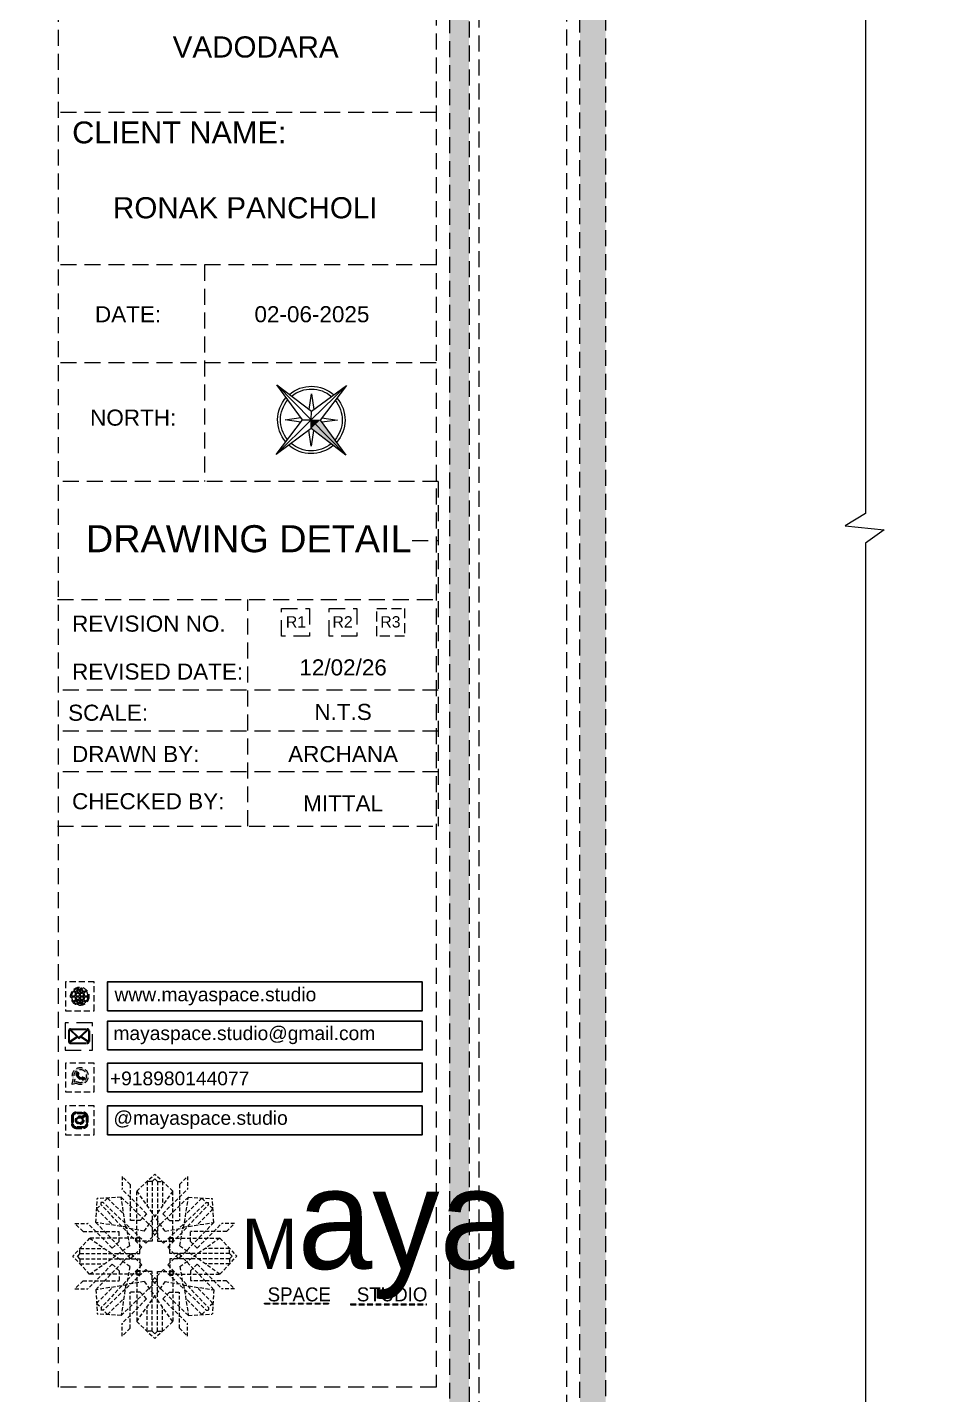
# Model space of a CAD drawing. Header units: millimetres. Extents: x 56222 to 3066687, y -650199 to -121287.
# Drawn here: x 134248.1 to 134305.2, y -184010.4 to -183924.8 of the extents above; entities that cross this region are included whole.
import ezdxf
from ezdxf.enums import TextEntityAlignment as Align

# ---------------------------------------------------------------- set-up
doc = ezdxf.new("R2010")
doc.units = ezdxf.units.MM
doc.header["$MEASUREMENT"] = 0
doc.linetypes.add('DASHEDX2', pattern=[1.5, 1, -0.5])
for name, color, linetype, lineweight in [('Dimension', 10, 'DASHEDX2', 20), ('NAME PLATE', 7, 'Continuous', 25), ('Text', 7, 'Continuous', 15), ('title block', 7, 'Continuous', 9)]:
    doc.layers.add(name, color=color, linetype=linetype, lineweight=lineweight)
doc.styles.add('Arial', font='arial.ttf')
doc.styles.get("Standard").update_dxf_attribs({"font": 'arial.ttf', "height": 6})

# ---------------------------------------------------------------- blocks, each defined once
blk = doc.blocks.new('FSFSF')
at = {"color": 42, "lineweight": 5, "true_color": 0xe0ac11}
for p, q in [((28600.03, 143.51), (28600.03, 140.16)), ((28602.15, 141.41), (28600.03, 143.51)), ((28603.86, 139.69), (28608.58, 144.08)), ((28613.31, 139.69), (28608.58, 144.08)), ((28615.02, 141.41), (28617.14, 143.51)), ((28617.14, 143.51), (28617.14, 140.16)), ((28606.47, 133.76), (28600.03, 140.16)), ((28602.15, 141.41), (28602.15, 131.95)), ((28603.86, 126.58), (28603.86, 139.69)), ((28603.86, 139.69), (28608.58, 133.02)), ((28607.9, 142.22), (28606.58, 142.22)), ((28606.58, 142.22), (28606.58, 135.84)), ((28607.9, 142.22), (28608.58, 142.85)), ((28607.9, 142.22), (28607.9, 126.58)), ((28609.27, 142.22), (28608.59, 142.85)), ((28613.31, 139.69), (28608.59, 133.02)), ((28609.27, 142.22), (28609.27, 126.58)), ((28609.27, 142.22), (28610.59, 142.22)), ((28610.59, 142.22), (28610.59, 135.84)), ((28610.7, 133.76), (28617.14, 140.16)), ((28613.31, 126.58), (28613.31, 139.69)), ((28615.02, 141.41), (28615.02, 131.95)), ((28593.19, 131.45), (28593.54, 137.71)), ((28593.39, 135), (28594.56, 136.12)), ((28599.8, 138.06), (28593.54, 137.71)), ((28595.12, 136.69), (28594.53, 136.69)), ((28594.56, 136.12), (28594.56, 136.71)), ((28605.17, 124.98), (28594.56, 136.12)), ((28596.24, 137.86), (28595.12, 136.69)), ((28606.27, 126.08), (28595.12, 136.69)), ((28596.24, 137.86), (28600.47, 133.65)), ((28601.03, 130), (28599.8, 138.06)), ((28599.8, 138.05), (28608.58, 129.56)), ((28617.37, 138.05), (28608.59, 129.56)), ((28610.9, 126.08), (28622.05, 136.69)), ((28612.02, 124.98), (28622.62, 136.12)), ((28616.14, 130), (28617.37, 138.06)), ((28620.93, 137.86), (28616.7, 133.65)), ((28617.37, 138.06), (28623.63, 137.71)), ((28620.93, 137.86), (28622.05, 136.69)), ((28622.05, 136.69), (28622.64, 136.69)), ((28622.62, 136.12), (28622.62, 136.71)), ((28623.8, 135), (28622.62, 136.12)), ((28624, 131.45), (28623.65, 137.71)), ((28593.39, 135), (28597.6, 130.78)), ((28606.47, 133.76), (28604.75, 131.95)), ((28605.86, 129.18), (28608.58, 133.02)), ((28611.31, 129.18), (28608.59, 133.02)), ((28610.7, 133.76), (28612.42, 131.95)), ((28623.8, 135), (28619.59, 130.78)), ((28587.73, 131.22), (28591.08, 131.22)), ((28589.84, 129.1), (28587.73, 131.22)), ((28589.84, 129.1), (28599.29, 129.1)), ((28597.49, 124.78), (28591.08, 131.22)), ((28593.19, 131.45), (28601.69, 122.67)), ((28601.25, 130.22), (28593.19, 131.45)), ((28599.29, 126.5), (28599.29, 129.1)), ((28605.86, 129.18), (28601.03, 130)), ((28602.07, 125.39), (28601.25, 130.22)), ((28604.75, 131.95), (28602.15, 131.95)), ((28607.9, 128.92), (28608.58, 129.56)), ((28607.9, 128.92), (28608.58, 128.27)), ((28609.27, 128.92), (28608.59, 129.56)), ((28609.27, 128.92), (28608.59, 128.27)), ((28611.31, 129.18), (28616.14, 130)), ((28612.42, 131.95), (28615.02, 131.95)), ((28615.12, 125.39), (28615.94, 130.22)), ((28623.99, 131.45), (28615.5, 122.67)), ((28615.94, 130.22), (28624, 131.45)), ((28627.34, 129.1), (28617.89, 129.1)), ((28617.89, 126.5), (28617.89, 129.1)), ((28619.7, 124.78), (28626.1, 131.22)), ((28629.45, 131.22), (28626.1, 131.22)), ((28627.34, 129.1), (28629.45, 131.22)), ((28591.56, 127.39), (28587.17, 122.66)), ((28604.66, 127.39), (28591.56, 127.39)), ((28591.56, 127.39), (28598.23, 122.67)), ((28597.49, 124.78), (28599.29, 126.5)), ((28602.07, 125.39), (28598.23, 122.67)), ((28603.68, 126.54), (28603.68, 127.39)), ((28604.66, 126.54), (28603.68, 126.54)), ((28604.71, 127.57), (28603.86, 127.57)), ((28607.9, 126.58), (28603.86, 126.58)), ((28604.66, 123.35), (28604.66, 127.39)), ((28604.7, 126.58), (28604.71, 127.57)), ((28606.27, 126.08), (28608.58, 128.27)), ((28610.9, 126.08), (28608.59, 128.27)), ((28609.27, 126.58), (28613.31, 126.58)), ((28612.46, 126.58), (28612.46, 127.57)), ((28612.46, 127.57), (28613.31, 127.57)), ((28612.52, 123.35), (28612.52, 127.39)), ((28612.52, 127.39), (28625.63, 127.39)), ((28612.52, 126.54), (28613.51, 126.54)), ((28613.51, 126.54), (28613.51, 127.39)), ((28615.12, 125.39), (28618.96, 122.67)), ((28619.7, 124.78), (28617.89, 126.5)), ((28625.63, 127.39), (28618.96, 122.67)), ((28625.63, 127.39), (28630.02, 122.66)), ((28591.56, 117.94), (28587.17, 122.66)), ((28589.03, 123.35), (28588.4, 122.67)), ((28589.03, 121.98), (28588.4, 122.65)), ((28589.03, 123.35), (28589.03, 124.67)), ((28589.03, 124.67), (28595.4, 124.67)), ((28589.03, 123.35), (28604.66, 123.35)), ((28589.03, 121.98), (28604.66, 121.98)), ((28589.03, 121.98), (28589.03, 120.66)), ((28591.56, 117.94), (28598.23, 122.65)), ((28593.19, 113.88), (28601.69, 122.65)), ((28602.07, 119.94), (28598.23, 122.65)), ((28602.33, 123.35), (28601.69, 122.67)), ((28602.33, 121.98), (28601.69, 122.65)), ((28602.33, 123.35), (28602.97, 122.67)), ((28602.33, 121.98), (28602.97, 122.65)), ((28605.17, 124.98), (28602.97, 122.67)), ((28605.17, 120.35), (28602.97, 122.65)), ((28604.66, 121.98), (28604.66, 117.94)), ((28612.02, 124.98), (28614.21, 122.67)), ((28612.02, 120.35), (28614.21, 122.65)), ((28628.16, 123.35), (28612.52, 123.35)), ((28612.52, 121.98), (28612.52, 117.94)), ((28628.16, 121.98), (28612.52, 121.98)), ((28614.85, 123.35), (28614.21, 122.67)), ((28614.85, 121.98), (28614.21, 122.65)), ((28614.85, 123.35), (28615.5, 122.67)), ((28614.85, 121.98), (28615.5, 122.65)), ((28615.12, 119.94), (28618.96, 122.65)), ((28623.99, 113.88), (28615.5, 122.65)), ((28625.63, 117.94), (28618.96, 122.65)), ((28628.16, 124.67), (28621.78, 124.67)), ((28625.63, 117.94), (28630.02, 122.66)), ((28628.16, 123.35), (28628.16, 124.67)), ((28628.16, 123.35), (28628.78, 122.67)), ((28628.16, 121.98), (28628.78, 122.65)), ((28628.16, 121.98), (28628.16, 120.66)), ((28589.03, 120.66), (28595.4, 120.66)), ((28597.49, 120.54), (28591.08, 114.11)), ((28605.17, 120.35), (28594.56, 109.2)), ((28606.27, 119.15), (28595.12, 108.54)), ((28597.49, 120.54), (28599.29, 118.83)), ((28599.29, 118.83), (28599.29, 116.23)), ((28602.07, 119.94), (28601.25, 115.1)), ((28604.66, 118.78), (28603.68, 118.78)), ((28603.68, 118.78), (28603.68, 117.94)), ((28607.9, 118.65), (28603.86, 118.65)), ((28603.86, 118.65), (28603.86, 105.54)), ((28604.7, 118.65), (28604.71, 117.66)), ((28606.27, 119.15), (28608.58, 116.96)), ((28607.9, 103.01), (28607.9, 118.65)), ((28610.9, 119.15), (28608.59, 116.96)), ((28609.27, 118.65), (28613.31, 118.65)), ((28609.27, 103.01), (28609.27, 118.65)), ((28610.9, 119.15), (28622.05, 108.54)), ((28612.02, 120.35), (28622.62, 109.2)), ((28612.46, 118.65), (28612.46, 117.66)), ((28612.52, 118.78), (28613.51, 118.78)), ((28613.31, 118.65), (28613.31, 105.54)), ((28613.51, 118.78), (28613.51, 117.94)), ((28615.12, 119.94), (28615.94, 115.1)), ((28619.7, 120.54), (28617.89, 118.83)), ((28617.89, 118.83), (28617.89, 116.23)), ((28619.7, 120.54), (28626.1, 114.11)), ((28628.16, 120.66), (28621.78, 120.66)), ((28589.84, 116.23), (28587.73, 114.11)), ((28589.84, 116.23), (28599.29, 116.23)), ((28604.66, 117.94), (28591.56, 117.94)), ((28601.25, 115.1), (28593.19, 113.87)), ((28593.39, 110.32), (28597.6, 114.55)), ((28599.8, 107.17), (28608.58, 115.67)), ((28601.03, 115.23), (28599.8, 107.17)), ((28605.86, 116.05), (28601.03, 115.23)), ((28604.71, 117.66), (28603.86, 117.66)), ((28605.86, 116.05), (28608.58, 112.21)), ((28607.9, 116.31), (28608.58, 116.96)), ((28607.9, 116.31), (28608.58, 115.67)), ((28609.27, 116.31), (28608.59, 116.96)), ((28609.27, 116.31), (28608.59, 115.67)), ((28611.31, 116.05), (28608.59, 112.21)), ((28617.37, 107.17), (28608.59, 115.67)), ((28611.31, 116.05), (28616.14, 115.23)), ((28612.46, 117.66), (28613.31, 117.66)), ((28612.52, 117.94), (28625.63, 117.94)), ((28615.94, 115.1), (28624, 113.87)), ((28616.14, 115.23), (28617.37, 107.17)), ((28627.34, 116.23), (28617.89, 116.23)), ((28623.8, 110.32), (28619.59, 114.55)), ((28627.34, 116.23), (28629.45, 114.11)), ((28587.73, 114.11), (28591.08, 114.11)), ((28593.19, 113.87), (28593.54, 107.62)), ((28596.24, 107.37), (28600.47, 111.58)), ((28606.47, 111.47), (28600.03, 105.07)), ((28602.15, 103.82), (28602.15, 113.27)), ((28604.75, 113.27), (28602.15, 113.27)), ((28603.86, 105.54), (28608.58, 112.21)), ((28606.47, 111.47), (28604.75, 113.27)), ((28613.31, 105.54), (28608.59, 112.21)), ((28610.7, 111.47), (28612.42, 113.27)), ((28610.7, 111.47), (28617.14, 105.07)), ((28612.42, 113.27), (28615.02, 113.27)), ((28615.02, 103.82), (28615.02, 113.27)), ((28620.93, 107.37), (28616.7, 111.58)), ((28624, 113.87), (28623.65, 107.62)), ((28629.45, 114.11), (28626.1, 114.11)), ((28593.39, 110.32), (28594.56, 109.2)), ((28599.8, 107.17), (28593.54, 107.52)), ((28595.12, 108.54), (28594.53, 108.54)), ((28594.56, 109.2), (28594.56, 108.61)), ((28596.24, 107.37), (28595.12, 108.54)), ((28606.58, 103.01), (28606.58, 109.38)), ((28610.59, 103.01), (28610.59, 109.38)), ((28617.37, 107.17), (28623.63, 107.52)), ((28620.93, 107.37), (28622.05, 108.54)), ((28622.05, 108.54), (28622.64, 108.54)), ((28623.8, 110.32), (28622.62, 109.2)), ((28622.62, 109.2), (28622.62, 108.61)), ((28600.03, 101.71), (28600.03, 105.07)), ((28602.15, 103.82), (28600.03, 101.71)), ((28603.86, 105.54), (28608.58, 101.15)), ((28613.31, 105.54), (28608.58, 101.15)), ((28615.02, 103.82), (28617.14, 101.71)), ((28617.14, 101.71), (28617.14, 105.07)), ((28607.9, 103.01), (28606.58, 103.01)), ((28607.9, 103.01), (28608.58, 102.38)), ((28609.27, 103.01), (28608.59, 102.38)), ((28609.27, 103.01), (28610.59, 103.01))]:
    blk.add_line(p, q, dxfattribs=at)
blk = doc.blocks.new('hgwg')
at = {"layer": 'Dimension', "true_color": 0xd39e00}
h = blk.add_hatch(color=42, dxfattribs=at)
h.dxf.hatch_style = 1
h.paths.add_polyline_path([(27505.71, 45.05), (27494.27, 45.05), (27494.27, 44.9), (27505.71, 44.9)])
h = blk.add_hatch(color=42, dxfattribs=at)
h.dxf.hatch_style = 1
h.paths.add_polyline_path([(27523.3, 44.9), (27509.68, 44.9), (27509.68, 44.75), (27523.3, 44.75)])
at = {"layer": 'Dimension', "color": 42, "true_color": 0xd39e00}
for p, q in [((27494.27, 45.05), (27505.71, 45.05)), ((27494.27, 44.9), (27494.27, 45.05)), ((27494.27, 44.9), (27505.71, 44.9)), ((27505.71, 45.05), (27505.71, 44.9)), ((27509.68, 44.9), (27523.3, 44.9)), ((27509.68, 44.9), (27509.68, 44.75)), ((27509.68, 44.75), (27523.3, 44.75)), ((27523.3, 44.75), (27523.3, 44.9))]:
    blk.add_line(p, q, dxfattribs=at)
at = {"layer": 'Dimension', "color": 42, "true_color": 0xd39e00, "attachment_point": 1}
for s, width, insert, char_height in [('{\\fCinzel|b0|i0|c0|p2;\\H1.5x;M\\fAmsterdam One|b0|i0|c0|p2;\\H2x;aya}', 85.3277, (27490.17, 69.17), 6), ('{\\fCinzel|b0|i0|c0|p0;SPACE     STUDIO}', 66.129, (27494.83, 47.86), 2.5)]:
    blk.add_mtext_dynamic_manual_height_columns(s, width=width, gutter_width=30, heights=[0], dxfattribs=dict(at, insert=insert, char_height=char_height))
blk = doc.blocks.new('aggerg')
at = {"layer": 'Dimension', "color": 42, "true_color": 0xd39e00}
blk.add_lwpolyline([(-1.41, 1.41), (1.41, 1.41), (1.41, -1.41), (-1.41, -1.41)], close=True, dxfattribs=at)
at = {"layer": 'NAME PLATE', "lineweight": 0, "insert": (-0.03, 0.62), "char_height": 1.151, "width": 2.2458, "attachment_point": 2, "style": 'Arial'}
blk.add_mtext('R3', dxfattribs=at)
blk = doc.blocks.new('QEGW4TG')
at = {"layer": 'Dimension', "true_color": 0x000000}
h = blk.add_hatch(color=18, dxfattribs=at)
h.dxf.hatch_style = 1
h.paths.add_polyline_path([(2.69, 1.93, 0.170513), (2.95, 1.97, 0.190337), (3.11, 2.18, 0.466684), (3.03, 2.29), (2.79, 2.37, 0.273721), (2.69, 2.34, 0.040749), (2.63, 2.27, -0.441282), (2.53, 2.25, -0.11828), (2.06, 2.64, -0.441282), (2.07, 2.74, 0.040749), (2.13, 2.81, 0.290083), (2.14, 2.92), (2.01, 3.18, 0.316231), (1.91, 3.2, 0.190337), (1.73, 3, 0.170513), (1.72, 2.74, 0.252784)], flags=0)
h.paths.add_polyline_path([(1.19, 1.98), (1.03, 1.3, 0.550912), (1.11, 1.23), (1.75, 1.39, 6.344125)])
h.paths.add_polyline_path([(1.81, 1.7), (1.4, 1.6), (1.5, 2.03, -9.071339)], flags=16)
h.paths.add_polyline_path([(2.95, 1.97, -0.203224), (2.64, 1.94, -0.231509), (1.75, 2.69, -0.209023), (1.73, 3, -0.17811), (1.89, 3.19, -0.370089), (2.01, 3.18), (2.17, 2.86, -0.071517), (2.06, 2.73, 0.321676), (2.05, 2.65, 0.126524), (2.55, 2.24, 0.312216), (2.62, 2.26, -0.041087), (2.68, 2.34, -0.290673), (2.79, 2.37), (3.13, 2.26, -0.24764)], flags=0)
h = blk.add_hatch(color=18, dxfattribs=at)
h.dxf.hatch_style = 1
h.paths.add_polyline_path([(2.69, 2.34, 0.040749), (2.63, 2.27, -0.441282), (2.53, 2.25, -0.11828), (2.06, 2.64, -0.441282), (2.07, 2.74, 0.040749), (2.13, 2.81, 0.290083), (2.14, 2.92), (2.01, 3.18, 0.316231), (1.91, 3.2, 0.190337), (1.73, 3, 0.170513), (1.72, 2.74, 0.252784), (2.69, 1.93, 0.170513), (2.95, 1.97, 0.190337), (3.11, 2.18, 0.466684), (3.03, 2.29), (2.79, 2.37, 0.273721)])
for p, q in [((2.01, 3.18), (2.14, 2.92)), ((3.07, 2.28), (2.8, 2.36)), ((1.19, 1.98), (1.03, 1.3)), ((1.1, 1.23), (1.75, 1.39)), ((1.5, 2.03), (1.4, 1.6)), ((1.4, 1.6), (1.81, 1.7))]:
    blk.add_line(p, q)
blk.add_lwpolyline([(0, 0), (4.68, 0), (4.68, 4.68), (0, 4.68)], close=True)
for centre, radius, start, end in [((2.39, 2.56), 1.34, 241.4727, 205.6422), ((2.39, 2.56), 1.04, 235.9962, 210.8333), ((2.09, 2.87), 0.39, 159.7007, 198.4072), ((2.96, 3.23), 1.33, 201.4218, 258.1669), ((2.07, 2.87), 0.364, 118.9685, 159.3648), ((1.94, 3.12), 0.0896, 41.8985, 123.1344), ((2.11, 2.68), 0.066, 135.9932, 224.8892), ((1.67, 3.16), 0.586, 312.4617, 321.8728), ((3.12, 3.42), 1.31, 216.5455, 243.5279), ((2.05, 2.87), 0.104, 320.3924, 28.6971), ((2.57, 2.3), 0.066, 234.2482, 323.1441), ((3.11, 1.94), 0.586, 137.2645, 146.6756), ((2.76, 2.27), 0.104, 70.4402, 138.745), ((3.03, 2.2), 0.0896, 336.0029, 57.2388), ((1.09, 1.29), 0.0598, 164.8483, 282.1458), ((2.75, 2.31), 0.39, 260.7301, 299.4366), ((2.76, 2.29), 0.364, 299.7725, 340.1688)]:
    blk.add_arc(centre, radius, start, end)
blk = doc.blocks.new('ASGERG')
at = {"layer": 'Dimension', "true_color": 0x000000}
h = blk.add_hatch(color=18, dxfattribs=at)
h.dxf.hatch_style = 1
h.paths.add_polyline_path([(0.99, 1.7, 0.402382), (1.83, 1.03), (2.96, 1.03, 0.353872), (3.66, 1.7), (3.66, 2.99, 0.402382), (2.83, 3.67), (1.69, 3.67, 0.353872), (0.99, 2.99)])
h.paths.add_polyline_path([(1.27, 2.85, -0.426145), (1.72, 3.4), (2.85, 3.4, -0.402382), (3.38, 2.97), (3.38, 1.85, -0.426145), (2.94, 1.3), (1.8, 1.3, -0.402382), (1.27, 1.72)], flags=16)
h.paths.add_polyline_path([(3.02, 2.35, -1), (1.64, 2.35, -1)], flags=0)
h.paths.add_polyline_path([(2.74, 2.35, -1), (1.92, 2.35, -1)], flags=0)
h.paths.add_polyline_path([(3.19, 3.02, -1), (2.86, 3.02, -1)], flags=0)
h.paths.add_polyline_path([(1.64, 2.35, 1), (3.02, 2.35, 1)], flags=0)
h = blk.add_hatch(color=18, dxfattribs=at)
h.dxf.hatch_style = 1
h.paths.add_polyline_path([(1.64, 2.35, 1), (3.02, 2.35, 1)])
h.paths.add_polyline_path([(2.74, 2.35, -1), (1.92, 2.35, -1)], flags=16)
h = blk.add_hatch(color=18, dxfattribs=at)
h.dxf.hatch_style = 1
h.paths.add_polyline_path([(3.19, 3.02, 1), (2.86, 3.02, 1)])
for p, q in [((0.99, 2.99), (0.99, 1.7)), ((1.27, 2.97), (1.27, 1.72)), ((1.69, 3.67), (2.96, 3.67)), ((2.94, 3.4), (1.72, 3.4)), ((3.38, 2.97), (3.38, 1.72)), ((3.66, 2.99), (3.66, 1.7)), ((1.69, 1.03), (2.96, 1.03)), ((2.94, 1.3), (1.72, 1.3))]:
    blk.add_line(p, q)
blk.add_lwpolyline([(0, 0), (4.68, 0), (4.68, 4.68), (0, 4.68)], close=True)
for centre, radius in [((2.33, 2.35), 0.694), ((2.33, 2.35), 0.414), ((3.02, 3.02), 0.168)]:
    blk.add_circle(centre, radius)
for centre, radius, start, end in [((1.76, 2.89), 0.778, 94.8631, 172.8127), ((1.76, 2.91), 0.491, 94.8631, 172.8127), ((2.9, 2.91), 0.491, 7.1873, 85.1369), ((2.89, 2.89), 0.778, 7.1873, 85.1369), ((1.76, 1.8), 0.778, 187.1873, 265.1369), ((1.76, 1.78), 0.491, 187.1873, 265.1369), ((2.9, 1.78), 0.491, 274.8631, 352.8127), ((2.89, 1.8), 0.778, 274.8631, 352.8127)]:
    blk.add_arc(centre, radius, start, end)
blk = doc.blocks.new('DTGWEGEARG')
at = {"layer": 'Dimension', "true_color": 0x000000}
h = blk.add_hatch(color=18, dxfattribs=at)
h.dxf.hatch_style = 1
h.paths.add_polyline_path([(3.83, 2.34, 1), (0.85, 2.34, 1)])
h.paths.add_polyline_path([(2.51, 1.01, 0.105795), (2.96, 1.58, -0.055205), (3.3, 1.41, -0.169822)], flags=16)
h.paths.add_polyline_path([(2.41, 1.12), (2.41, 1.69, -0.058279), (2.81, 1.63, -0.103353)], flags=16)
h.paths.add_polyline_path([(2.26, 1.13, -0.101741), (1.87, 1.63, -0.057171), (2.26, 1.69)], flags=16)
h.paths.add_polyline_path([(2.17, 1.01, -0.169822), (1.38, 1.41, -0.055205), (1.72, 1.58, 0.105795)], flags=16)
h.paths.add_polyline_path([(3.02, 1.72, 0.081336), (3.13, 2.27), (3.68, 2.27, -0.152069), (3.4, 1.52, 0.05687)], flags=16)
h.paths.add_polyline_path([(2.87, 1.77, 0.061945), (2.41, 1.84), (2.41, 2.27), (2.98, 2.27, -0.081344)], flags=16)
h.paths.add_polyline_path([(2.26, 1.84, 0.060923), (1.8, 1.77, -0.081344), (1.7, 2.27), (2.26, 2.27)], flags=16)
h.paths.add_polyline_path([(1.66, 1.72, 0.05687), (1.28, 1.52, -0.152069), (1, 2.27), (1.55, 2.27, 0.081336)], flags=16)
h.paths.add_polyline_path([(2.41, 2.42), (2.41, 2.83, 0.061945), (2.87, 2.91, -0.080009), (2.98, 2.42)], flags=16)
h.paths.add_polyline_path([(3.13, 2.42, 0.080116), (3.02, 2.96, 0.05687), (3.4, 3.16, 0.028258), (3.3, 3.27, -0.055205), (2.96, 3.1, 0.105795), (2.51, 3.67, -0.36029), (3.68, 2.42)], flags=16)
h.paths.add_polyline_path([(2.26, 2.42), (1.7, 2.42, -0.080009), (1.8, 2.91, 0.060923), (2.26, 2.84)], flags=16)
h.paths.add_polyline_path([(1.55, 2.42), (1, 2.42, -0.150466), (1.28, 3.16, 0.05687), (1.66, 2.96, 0.080116)], flags=16)
h.paths.add_polyline_path([(2.41, 2.98), (2.41, 3.56, -0.103353), (2.81, 3.05, -0.058279)], flags=16)
h.paths.add_polyline_path([(2.26, 2.99, -0.057171), (1.87, 3.05, -0.101741), (2.26, 3.55)], flags=16)
h.paths.add_polyline_path([(1.72, 3.1, -0.055205), (1.38, 3.27, -0.169822), (2.17, 3.67, 0.105795)], flags=16)
blk.add_lwpolyline([(0, 0), (4.68, 0), (4.68, 4.68), (0, 4.68)], close=True)
at = {"layer": 'Dimension', "color": 18, "true_color": 0x000000}
for p, q in [((1, 2.42), (1.55, 2.42)), ((1, 2.27), (1.55, 2.27)), ((1.7, 2.42), (2.26, 2.42)), ((1.7, 2.27), (2.26, 2.27)), ((2.26, 3.55), (2.26, 2.99)), ((2.26, 2.84), (2.26, 2.42)), ((2.26, 2.27), (2.26, 1.84)), ((2.41, 3.56), (2.41, 2.98)), ((2.41, 2.83), (2.41, 2.42)), ((2.41, 2.42), (2.98, 2.42)), ((2.41, 2.27), (2.98, 2.27)), ((2.41, 2.27), (2.41, 1.84)), ((3.13, 2.42), (3.68, 2.42)), ((3.13, 2.27), (3.68, 2.27)), ((2.26, 1.69), (2.26, 1.13)), ((2.41, 1.69), (2.41, 1.12))]:
    blk.add_line(p, q, dxfattribs=at)
blk.add_circle((2.34, 2.34), 1.49, dxfattribs=at)
for centre, radius, start, end in [((2.34, 2.34), 1.34, 142.3819, 176.6093), ((2.34, 2.34), 1.34, 183.0315, 217.6181), ((2.34, 4.74), 1.9, 236.1399, 249.1595), ((2.34, 2.34), 1.34, 97.3549, 135.9073), ((2.34, 4.74), 1.75, 236.7417, 249.3811), ((3.28, 2.34), 1.73, 159.0567, 177.3789), ((3.28, 2.34), 1.73, 182.3435, 200.9433), ((3.28, 2.34), 1.58, 158.8325, 177.1302), ((3.28, 2.34), 1.58, 182.5658, 201.1675), ((3.28, 2.34), 1.73, 129.9301, 154.0867), ((2.34, 4.74), 1.9, 253.6799, 267.6253), ((3.28, 2.34), 1.58, 130.1073, 153.3446), ((2.34, 4.74), 1.75, 254.3336, 267.422), ((1.4, 2.34), 1.58, 26.6554, 50.2584), ((2.34, 4.74), 1.75, 272.3248, 285.6664), ((2.34, 4.74), 1.9, 272.1415, 286.3201), ((2.34, 2.34), 1.34, 3.3907, 82.6451), ((1.4, 2.34), 1.73, 25.9133, 50.0699), ((1.4, 2.34), 1.58, 2.8698, 21.1675), ((1.4, 2.34), 1.58, 338.8325, 357.4342), ((2.34, 4.74), 1.75, 290.6189, 303.2583), ((2.34, 4.74), 1.9, 290.8405, 303.8601), ((1.4, 2.34), 1.73, 2.6211, 20.9433), ((1.4, 2.34), 1.73, 339.0567, 357.6565), ((2.34, 2.34), 1.34, 322.3819, 356.9685), ((2.34, -0.06), 1.9, 110.8405, 123.8601), ((2.34, -0.06), 1.75, 110.6189, 123.2583), ((2.34, 2.34), 1.34, 224.0927, 262.6451), ((3.28, 2.34), 1.73, 205.9133, 230.0699), ((2.34, -0.06), 1.9, 92.3747, 106.3201), ((2.34, -0.06), 1.75, 92.578, 105.6664), ((3.28, 2.34), 1.58, 206.6554, 229.8927), ((2.34, -0.06), 1.9, 73.6799, 87.8585), ((2.34, -0.06), 1.75, 74.3336, 87.6752), ((1.4, 2.34), 1.58, 309.7416, 333.3446), ((1.4, 2.34), 1.73, 309.9301, 334.0867), ((2.34, 2.34), 1.34, 277.3549, 315.9073), ((2.34, -0.06), 1.75, 56.7417, 69.3811), ((2.34, -0.06), 1.9, 56.1399, 69.1595)]:
    blk.add_arc(centre, radius, start, end, dxfattribs=at)
blk = doc.blocks.new('4t')
at = {"transparency": 33554607}
h = blk.add_hatch(color=1, dxfattribs=at)
h.dxf.hatch_style = 1
h.paths.add_polyline_path([(45531.8, -35820.19), (45529.23, -35821.83), (45531.33, -35822.29)])
h = blk.add_hatch(color=1, dxfattribs=at)
h.dxf.hatch_style = 1
h.paths.add_polyline_path([(45531.8, -35820.19), (45531.33, -35822.29), (45533.44, -35822.75)])
h = blk.add_hatch(color=1, dxfattribs=at)
h.dxf.hatch_style = 1
h.paths.add_polyline_path([(45531.33, -35822.29), (45529.23, -35821.83), (45528.09, -35837.01)])
h = blk.add_hatch(color=1, dxfattribs=at)
h.dxf.hatch_style = 1
h.paths.add_polyline_path([(45533.44, -35822.75), (45531.33, -35822.29), (45528.09, -35837.01)])
at = {"layer": 'title block', "color": 7, "lineweight": 9}
for p, q in [((45535.51, -35803.37), (45530.16, -35817.62)), ((45535.51, -35803.37), (45531.8, -35820.19)), ((45534.36, -35818.55), (45535.51, -35803.37)), ((45530.5, -35816.7), (45526.88, -35812.49)), ((45526.88, -35812.49), (45529.18, -35817.55)), ((45539.5, -35815.27), (45534.44, -35817.57)), ((45535.28, -35818.89), (45539.5, -35815.27)), ((45530.16, -35817.62), (45514.98, -35816.48)), ((45514.98, -35816.48), (45529.23, -35821.83)), ((45514.98, -35816.48), (45531.8, -35820.19)), ((45531.8, -35820.19), (45528.09, -35837.01)), ((45531.8, -35820.19), (45529.23, -35821.83)), ((45531.8, -35820.19), (45530.16, -35817.62)), ((45534.36, -35818.55), (45531.8, -35820.19)), ((45533.44, -35822.75), (45531.8, -35820.19)), ((45531.8, -35820.19), (45548.62, -35823.9)), ((45548.62, -35823.9), (45534.36, -35818.55)), ((45528.31, -35821.48), (45524.1, -35825.11)), ((45524.1, -35825.11), (45529.16, -35822.81)), ((45529.23, -35821.83), (45528.09, -35837.01)), ((45528.09, -35837.01), (45533.44, -35822.75)), ((45533.09, -35823.67), (45536.71, -35827.89)), ((45533.44, -35822.75), (45548.62, -35823.9)), ((45536.71, -35827.89), (45534.42, -35822.83))]:
    blk.add_line(p, q, dxfattribs=at)
for radius, start, end in [(11.79, 81.36, 163.7665), (10.83, 82.4286, 162.6979), (10.83, 352.4286, 72.6979), (11.79, 351.36, 73.7665), (11.79, 171.36, 253.7665), (10.83, 172.4286, 252.6979), (11.79, 261.36, 343.7665), (10.83, 262.4286, 342.6979)]:
    blk.add_arc((45531.8, -35820.19), radius, start, end, dxfattribs=at)

msp = doc.modelspace()

# ---------------------------------------------------------------- hatches: boundary and pattern name
at = {"layer": 'Dimension', "true_color": 0xd39e00}
h = msp.add_hatch(color=42, dxfattribs=at)
h.paths.add_polyline_path([(134282.648, -183881.283), (134282.648, -184043.648), (134513.321, -184043.648), (134513.321, -183881.283)])
h.paths.add_polyline_path([(134284.267, -183882.902), (134511.702, -183882.902), (134511.702, -184042.029), (134284.267, -184042.029)], flags=16)
h = msp.add_hatch(color=42, dxfattribs=at)
h.paths.add_polyline_path([(134099.872, -183888.46), (134099.872, -184012.229), (134275.713, -184012.229), (134275.713, -183888.46)])
h.paths.add_polyline_path([(134101.106, -183889.694), (134274.479, -183889.694), (134274.479, -184010.995), (134101.106, -184010.995)], flags=16)
at = {"layer": 'Dimension', "true_color": 0x000000}
h = msp.add_hatch(color=18, dxfattribs=at)
h.dxf.hatch_style = 1
h.paths.add_polyline_path([(134251.81, -183988.452, 0.414214), (134251.941, -183988.321), (134251.941, -183987.666, 0.414214), (134251.81, -183987.535), (134250.769, -183987.535, 0.414214), (134250.638, -183987.666), (134250.638, -183988.321, 0.414214), (134250.769, -183988.452)])
h.paths.add_polyline_path([(134251.386, -183988.057), (134251.868, -183988.379, -0.198912), (134251.81, -183988.403), (134250.769, -183988.403, -0.198912), (134250.711, -183988.379), (134251.193, -183988.057), (134251.289, -183988.148)], flags=16)
h.paths.add_polyline_path([(134251.289, -183988.08), (134250.76, -183987.585, -0.028783), (134250.769, -183987.584), (134251.81, -183987.584, -0.028783), (134251.819, -183987.585)], flags=16)
h.paths.add_polyline_path([(134251.423, -183988.023), (134251.867, -183987.607, -0.202482), (134251.892, -183987.666), (134251.892, -183988.321, -0.043076), (134251.891, -183988.335)], flags=16)
h.paths.add_polyline_path([(134251.156, -183988.023), (134250.688, -183988.335, -0.043076), (134250.687, -183988.321), (134250.687, -183987.666, -0.202482), (134250.712, -183987.607)], flags=16)

# ---------------------------------------------------------------- linework, layer by layer
at = {"color": 18, "true_color": 0x000000, "elevation": 0.119}
for points in [[(134253.075, -183986.4), (134272.777, -183986.4), (134272.777, -183984.599), (134253.075, -183984.599)], [(134253.075, -183988.858), (134272.777, -183988.858), (134272.777, -183987.057), (134253.075, -183987.057)], [(134253.084, -183991.479), (134272.777, -183991.479), (134272.777, -183989.679), (134253.084, -183989.679)], [(134253.075, -183994.164), (134272.777, -183994.164), (134272.777, -183992.363), (134253.075, -183992.363)]]:
    msp.add_lwpolyline(points, close=True, dxfattribs=at)
at = {"layer": 'Dimension', "color": 42, "true_color": 0xd39e00}
for p, q in [((134273.643, -183930.147, 0.119), (134250.015, -183930.147, 0.119)), ((134273.643, -183939.69, 0.119), (134250.015, -183939.69, 0.119)), ((134259.157, -183939.69, 0.119), (134259.157, -183953.254, 0.119)), ((134273.643, -183945.83, 0.119), (134250.015, -183945.83, 0.119)), ((134273.786, -183953.254, 0.119), (134249.942, -183953.254, 0.119)), ((134273.786, -183953.254, 0.119), (134273.786, -183974.851, 0.119)), ((134272.142, -183956.957, 0.119), (134273.786, -183956.957, 0.119)), ((134249.942, -183960.659, 0.119), (134273.786, -183960.659, 0.119)), ((134261.864, -183974.851, 0.119), (134261.864, -183960.659, 0.119)), ((134273.786, -183966.336, 0.119), (134249.942, -183966.336, 0.119)), ((134273.786, -183968.892, 0.119), (134249.942, -183968.892, 0.119)), ((134273.786, -183971.449, 0.119), (134249.942, -183971.449, 0.119)), ((134249.942, -183974.851, 0.119), (134273.786, -183974.851, 0.119))]:
    msp.add_line(p, q, dxfattribs=at)
at = {"layer": 'Dimension', "color": 18, "true_color": 0x000000}
for p, q in [((134250.638, -183987.666, 0.119), (134250.638, -183988.321, 0.119)), ((134250.687, -183987.666, 0.119), (134250.687, -183988.321, 0.119)), ((134250.712, -183987.607, 0.119), (134251.156, -183988.023, 0.119)), ((134250.76, -183987.585, 0.119), (134251.289, -183988.08, 0.119)), ((134250.769, -183987.535, 0.119), (134251.81, -183987.535, 0.119)), ((134250.769, -183987.584, 0.119), (134251.81, -183987.584, 0.119)), ((134251.289, -183988.08, 0.119), (134251.819, -183987.585, 0.119)), ((134251.423, -183988.023, 0.119), (134251.867, -183987.607, 0.119)), ((134251.892, -183987.666, 0.119), (134251.892, -183988.321, 0.119)), ((134251.941, -183987.666, 0.119), (134251.941, -183988.321, 0.119)), ((134250.688, -183988.335, 0.119), (134251.156, -183988.023, 0.119)), ((134250.711, -183988.379, 0.119), (134251.193, -183988.057, 0.119)), ((134250.769, -183988.403, 0.119), (134251.81, -183988.403, 0.119)), ((134250.769, -183988.452, 0.119), (134251.81, -183988.452, 0.119)), ((134251.193, -183988.057, 0.119), (134251.289, -183988.148, 0.119)), ((134251.289, -183988.148, 0.119), (134251.386, -183988.057, 0.119)), ((134251.868, -183988.379, 0.119), (134251.386, -183988.057, 0.119)), ((134251.891, -183988.335, 0.119), (134251.423, -183988.023, 0.119))]:
    msp.add_line(p, q, dxfattribs=at)
at = {"layer": 'Dimension', "color": 42, "true_color": 0xd39e00, "elevation": 0.119}
for points in [[(134281.839, -183880.473), (134514.131, -183880.473), (134514.131, -184044.457), (134281.839, -184044.457)], [(134282.648, -183881.283), (134513.321, -183881.283), (134513.321, -184043.648), (134282.648, -184043.648)], [(134284.267, -183882.902), (134511.702, -183882.902), (134511.702, -184042.029), (134284.267, -184042.029)], [(134099.255, -183887.842), (134276.33, -183887.842), (134276.33, -184012.846), (134099.255, -184012.846)], [(134099.872, -183888.46), (134275.713, -183888.46), (134275.713, -184012.229), (134099.872, -184012.229)], [(134101.106, -183889.694), (134274.479, -183889.694), (134274.479, -184010.995), (134101.106, -184010.995)], [(134250.015, -184009.98), (134250.015, -183890.709), (134273.643, -183890.709), (134273.643, -184009.98)], [(134263.975, -183961.208), (134265.715, -183961.208), (134265.715, -183962.948), (134263.975, -183962.948)], [(134266.955, -183961.208), (134268.695, -183961.208), (134268.695, -183962.948), (134266.955, -183962.948)]]:
    msp.add_lwpolyline(points, close=True, dxfattribs=at)
at = {"layer": 'Dimension', "elevation": 0.119}
msp.add_lwpolyline([(134250.432, -183988.871), (134252.145, -183988.871), (134252.145, -183987.159), (134250.432, -183987.159)], close=True, dxfattribs=at)
at = {"layer": 'Dimension', "color": 18, "true_color": 0x000000}
for centre, radius, start, end in [((134250.769, -183987.666, 0.119), 0.131, 90, 180), ((134250.769, -183987.666, 0.119), 0.0819, 134.21354, 180), ((134250.769, -183987.666, 0.119), 0.0819, 90, 96.59481), ((134251.81, -183987.666, 0.119), 0.131, 0, 90), ((134251.81, -183987.666, 0.119), 0.0819, 83.40519, 90), ((134251.81, -183987.666, 0.119), 0.0819, 0, 45.78646), ((134250.769, -183988.321, 0.119), 0.131, 180, 270), ((134250.769, -183988.321, 0.119), 0.0819, 180, 189.86619), ((134250.769, -183988.321, 0.119), 0.0819, 224.99995, 270), ((134251.81, -183988.321, 0.119), 0.131, 270, 0), ((134251.81, -183988.321, 0.119), 0.0819, 270, 315.00005), ((134251.81, -183988.321, 0.119), 0.0819, 350.13381, 0)]:
    msp.add_arc(centre, radius, start, end, dxfattribs=at)
at = {"layer": 'Text', "color": 251, "linetype": 'Continuous', "lineweight": 0, "true_color": 0x636466}
msp.add_lwpolyline([(134300.521, -183889.077), (134300.521, -183955.263), (134299.26, -183956.043), (134301.694, -183956.293), (134300.521, -183957.13), (134300.521, -184026.259)], dxfattribs=at)

# ---------------------------------------------------------------- block references
at = {"xscale": -0.1787656313874892, "yscale": 0.1787656313874892, "zscale": 0.1787656313874892, "rotation": 31.93972284097249}
msp.add_blockref('4t', (137785.496, -174209.41, 0.119), dxfattribs=at)
at = {"layer": 'Dimension', "xscale": 0.3849536779185434, "yscale": 0.3849536779185434, "zscale": 0.3849536779185434}
msp.add_blockref('DTGWEGEARG', (134250.442, -183986.4, 0.119), dxfattribs=at)
at = {"layer": 'Dimension', "color": 42, "true_color": 0xd39e00}
for name, p, xscale, yscale, zscale in [('QEGW4TG', (134250.451, -183991.479, 0.119), 0.3849536779185434, 0.3849536779185434, 0.3849536779185434), ('ASGERG', (134250.442, -183994.164, 0.119), 0.3849536779185434, 0.3849536779185434, 0.3849536779185434), ('FSFSF', (127404.539, -184031.147, 0.119), 0.2394909446697912, 0.2394909446697912, 0.2394909446697912), ('hgwg', (124653.686, -184020.455, 0.119), 0.3494990134092624, 0.3494990134092624, 0.3494990134092624)]:
    msp.add_blockref(name, p, dxfattribs=dict(at, xscale=xscale, yscale=yscale, zscale=zscale))
at = {"layer": 'NAME PLATE', "xscale": 0.6170421722399485, "yscale": 0.6170421722399485, "zscale": 0.6170421722399485}
msp.add_blockref('aggerg', (134270.806, -183962.078, 0.119), dxfattribs=at)

# ---------------------------------------------------------------- texts
at = {"color": 18, "true_color": 0x000000, "char_height": 0.86074, "attachment_point": 1}
for s, width, gutter_width, insert in [('www.mayaspace.studio', 5.78028, 4.835, (134253.519, -183984.951, 0.119)), ('mayaspace.studio@gmail.com', 3.60614, 3.016, (134253.45, -183987.379, 0.119)), ('+918980144077', 14.06225, 3.016, (134253.228, -183990.21, 0.119)), ('@mayaspace.studio', 3.60614, 3.016, (134253.45, -183992.685, 0.119))]:
    msp.add_mtext_dynamic_manual_height_columns(s, width=width, gutter_width=gutter_width, heights=[0], dxfattribs=dict(at, insert=insert))
at = {"layer": 'NAME PLATE', "style": 'Arial'}
for s, height, p in [('VADODARA', 1.3251, (134262.352, -183926.714, 0.056)), ('CLIENT NAME:', 1.37075, (134257.569, -183932.089, 0.119)), ('RONAK PANCHOLI    ', 1.32508, (134262.729, -183936.783, 0.056)), ('DATE:', 1.0072, (134254.365, -183943.291, 0.119)), ('02-06-2025', 1.0072, (134265.875, -183943.291, 0.119)), ('NORTH:', 1.0072, (134254.686, -183949.766, 0.119)), ('DRAWING DETAIL', 1.69469, (134261.92, -183957.692, 0.119)), ('REVISION NO.', 1.00717, (134255.666, -183962.666, 0.119)), ('REVISED DATE: ', 1.00717, (134256.409, -183965.669, 0.119)), ('SCALE:', 1.0072, (134253.115, -183968.245, 0.119)), ('DRAWN BY:', 1.0072, (134254.844, -183970.833, 0.119)), ('ARCHANA', 1.0072, (134267.825, -183970.837, 0.119)), ('CHECKED BY:', 1.00717, (134255.627, -183973.788, 0.119)), ('MITTAL', 1.0072, (134267.825, -183973.922, 0.119))]:
    msp.add_text(s, height=height, dxfattribs=at).set_placement(p, align=Align.CENTER)
for s, p in [('R1', (134264.242, -183962.406, 0.119)), ('R2', (134267.157, -183962.406, 0.119))]:
    msp.add_text(s, height=0.71, dxfattribs=at).set_placement(p)
at = {"layer": 'NAME PLATE', "lineweight": 0, "char_height": 1.0072, "attachment_point": 2, "style": 'Arial'}
for s, insert, width in [('12/02/26', (134267.825, -183964.399, 0.119), 8.72826), ('N.T.S', (134267.825, -183967.188, 0.119), 1.96572)]:
    msp.add_mtext(s, dxfattribs=dict(at, insert=insert, width=width))

doc.saveas('drawing.dxf')
